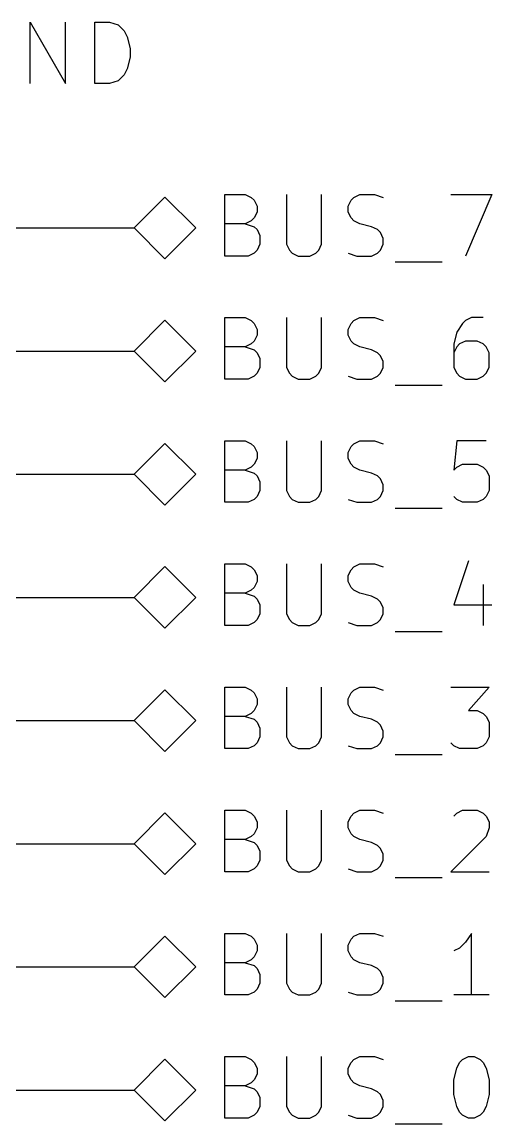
# Model space of a CAD drawing. Extents: x 0.4 to 16.1, y -11.3 to -0.4.
# Drawn here: x 10.809 to 11.19, y -4.278 to -3.383 of the extents above; entities that cross this region are included whole.
import ezdxf

# ---------------------------------------------------------------- set-up
doc = ezdxf.new("R2010")
doc.units = 0
doc.header["$MEASUREMENT"] = 0
for name, color, linetype in [('BROWN2', 54, 'CONTINUOUS'), ('CYAN2', 4, 'CONTINUOUS'), ('GREEN3', 91, 'CONTINUOUS')]:
    doc.layers.add(name, color=color, linetype=linetype)

msp = doc.modelspace()

# ---------------------------------------------------------------- linework, layer by layer
at = {"layer": 'BROWN2', "linetype": 'CONTINUOUS'}
for p, q in [((10.9, -3.55), (10.925, -3.525)), ((10.925, -3.525), (10.95, -3.55)), ((10.97351, -3.5728), (10.97351, -3.5228)), ((10.97351, -3.5228), (10.99018, -3.5228)), ((10.99018, -3.5228), (10.99494, -3.52519)), ((10.99494, -3.52519), (10.99732, -3.52757)), ((11.02351, -3.5228), (11.02351, -3.56328)), ((11.05208, -3.56328), (11.05208, -3.5228)), ((11.07589, -3.52757), (11.07828, -3.52519)), ((11.07828, -3.52519), (11.08304, -3.5228)), ((11.08304, -3.5228), (11.09494, -3.5228)), ((11.09494, -3.5228), (11.10209, -3.52519)), ((11.15685, -3.5228), (11.19018, -3.5228)), ((11.19018, -3.5228), (11.16875, -3.5728)), ((10.99732, -3.52757), (10.9997, -3.53233)), ((10.9997, -3.53233), (10.9997, -3.53709)), ((11.07352, -3.53233), (11.07589, -3.52757)), ((11.07352, -3.53709), (11.07352, -3.53233)), ((10.99732, -3.54185), (10.99494, -3.54423)), ((10.9997, -3.53709), (10.99732, -3.54185)), ((11.07589, -3.54185), (11.07352, -3.53709)), ((11.07828, -3.54423), (11.07589, -3.54185)), ((10.925, -3.575), (10.9, -3.55)), ((10.95, -3.55), (10.925, -3.575)), ((10.99018, -3.54661), (10.97351, -3.54661)), ((10.99494, -3.54423), (10.99018, -3.54661)), ((10.99018, -3.54661), (10.99732, -3.549)), ((10.99732, -3.549), (10.9997, -3.55137)), ((10.9997, -3.55137), (11.00208, -3.55614)), ((11.08304, -3.54661), (11.07828, -3.54423)), ((11.09256, -3.549), (11.08304, -3.54661)), ((11.09732, -3.55137), (11.09256, -3.549)), ((11.0997, -3.55376), (11.09732, -3.55137)), ((11.00208, -3.55614), (11.00208, -3.56328)), ((11.10209, -3.55852), (11.0997, -3.55376)), ((11.10209, -3.56328), (11.10209, -3.55852)), ((10.9997, -3.56804), (10.99732, -3.57043)), ((11.00208, -3.56328), (10.9997, -3.56804)), ((11.02351, -3.56328), (11.02589, -3.56804)), ((11.02589, -3.56804), (11.02828, -3.57043)), ((11.04732, -3.57043), (11.0497, -3.56804)), ((11.0497, -3.56804), (11.05208, -3.56328)), ((11.09732, -3.57043), (11.0997, -3.56804)), ((11.0997, -3.56804), (11.10209, -3.56328)), ((10.99256, -3.5728), (10.97351, -3.5728)), ((10.99732, -3.57043), (10.99256, -3.5728)), ((11.02828, -3.57043), (11.03304, -3.5728)), ((11.03304, -3.5728), (11.04256, -3.5728)), ((11.04256, -3.5728), (11.04732, -3.57043)), ((11.07352, -3.57043), (11.08066, -3.5728)), ((11.08066, -3.5728), (11.09256, -3.5728)), ((11.09256, -3.5728), (11.09732, -3.57043)), ((11.11161, -3.57757), (11.1497, -3.57757)), ((10.97351, -3.6728), (10.97351, -3.6228)), ((10.97351, -3.6228), (10.99018, -3.6228)), ((10.99018, -3.6228), (10.99494, -3.62519)), ((11.02351, -3.6228), (11.02351, -3.66328)), ((11.05208, -3.66328), (11.05208, -3.6228)), ((11.07828, -3.62519), (11.08304, -3.6228)), ((11.08304, -3.6228), (11.09494, -3.6228)), ((11.09494, -3.6228), (11.10209, -3.62519)), ((11.17351, -3.6228), (11.16875, -3.62519)), ((11.18304, -3.6228), (11.17351, -3.6228)), ((10.9, -3.65), (10.925, -3.625)), ((10.925, -3.625), (10.95, -3.65)), ((10.99494, -3.62519), (10.99732, -3.62757)), ((10.99732, -3.62757), (10.9997, -3.63233)), ((10.9997, -3.63233), (10.9997, -3.63709)), ((11.07352, -3.63233), (11.07589, -3.62757)), ((11.07352, -3.63709), (11.07352, -3.63233)), ((11.07589, -3.62757), (11.07828, -3.62519)), ((11.16637, -3.62757), (11.16161, -3.63471)), ((11.16875, -3.62519), (11.16637, -3.62757)), ((10.9997, -3.63709), (10.99732, -3.64185)), ((11.07589, -3.64185), (11.07352, -3.63709)), ((11.16161, -3.63471), (11.15923, -3.64423)), ((10.925, -3.675), (10.9, -3.65)), ((10.95, -3.65), (10.925, -3.675)), ((10.99018, -3.64661), (10.97351, -3.64661)), ((10.99494, -3.64423), (10.99018, -3.64661)), ((10.99018, -3.64661), (10.99732, -3.649)), ((10.99732, -3.64185), (10.99494, -3.64423)), ((10.99732, -3.649), (10.9997, -3.65137)), ((11.07828, -3.64423), (11.07589, -3.64185)), ((11.08304, -3.64661), (11.07828, -3.64423)), ((11.09256, -3.649), (11.08304, -3.64661)), ((11.09732, -3.65137), (11.09256, -3.649)), ((11.15923, -3.64423), (11.15923, -3.66328)), ((11.16161, -3.64661), (11.15923, -3.65137)), ((11.16399, -3.64423), (11.16161, -3.64661)), ((11.16875, -3.64185), (11.16399, -3.64423)), ((11.17828, -3.64185), (11.16875, -3.64185)), ((11.18304, -3.64423), (11.17828, -3.64185)), ((11.18542, -3.64661), (11.18304, -3.64423)), ((11.1878, -3.65137), (11.18542, -3.64661)), ((10.9997, -3.65137), (11.00208, -3.65614)), ((11.00208, -3.65614), (11.00208, -3.66328)), ((11.0997, -3.65376), (11.09732, -3.65137)), ((11.10209, -3.65852), (11.0997, -3.65376)), ((11.10209, -3.66328), (11.10209, -3.65852)), ((11.1878, -3.66328), (11.1878, -3.65137)), ((10.9997, -3.66804), (10.99732, -3.67043)), ((11.00208, -3.66328), (10.9997, -3.66804)), ((11.02351, -3.66328), (11.02589, -3.66804)), ((11.02589, -3.66804), (11.02828, -3.67043)), ((11.04732, -3.67043), (11.0497, -3.66804)), ((11.0497, -3.66804), (11.05208, -3.66328)), ((11.09732, -3.67043), (11.0997, -3.66804)), ((11.0997, -3.66804), (11.10209, -3.66328)), ((11.15923, -3.66328), (11.16161, -3.66804)), ((11.16161, -3.66804), (11.16399, -3.67043)), ((11.18304, -3.67043), (11.18542, -3.66804)), ((11.18542, -3.66804), (11.1878, -3.66328)), ((10.99256, -3.6728), (10.97351, -3.6728)), ((10.99732, -3.67043), (10.99256, -3.6728)), ((11.02828, -3.67043), (11.03304, -3.6728)), ((11.03304, -3.6728), (11.04256, -3.6728)), ((11.04256, -3.6728), (11.04732, -3.67043)), ((11.07352, -3.67043), (11.08066, -3.6728)), ((11.08066, -3.6728), (11.09256, -3.6728)), ((11.09256, -3.6728), (11.09732, -3.67043)), ((11.16399, -3.67043), (11.16875, -3.6728)), ((11.16875, -3.6728), (11.17828, -3.6728)), ((11.17828, -3.6728), (11.18304, -3.67043)), ((11.11161, -3.67757), (11.1497, -3.67757)), ((10.9, -3.75), (10.925, -3.725)), ((10.925, -3.725), (10.95, -3.75)), ((10.97351, -3.7728), (10.97351, -3.7228)), ((10.97351, -3.7228), (10.99018, -3.7228)), ((10.99018, -3.7228), (10.99494, -3.72519)), ((10.99494, -3.72519), (10.99732, -3.72757)), ((10.99732, -3.72757), (10.9997, -3.73233)), ((11.02351, -3.7228), (11.02351, -3.76328)), ((11.05208, -3.76328), (11.05208, -3.7228)), ((11.07352, -3.73233), (11.07589, -3.72757)), ((11.07589, -3.72757), (11.07828, -3.72519)), ((11.07828, -3.72519), (11.08304, -3.7228)), ((11.08304, -3.7228), (11.09494, -3.7228)), ((11.09494, -3.7228), (11.10209, -3.72519)), ((11.16161, -3.7228), (11.15923, -3.74661)), ((11.18542, -3.7228), (11.16161, -3.7228)), ((10.9997, -3.73709), (10.99732, -3.74185)), ((10.9997, -3.73233), (10.9997, -3.73709)), ((11.07352, -3.73709), (11.07352, -3.73233)), ((11.07589, -3.74185), (11.07352, -3.73709)), ((10.99018, -3.74661), (10.97351, -3.74661)), ((10.99494, -3.74423), (10.99018, -3.74661)), ((10.99018, -3.74661), (10.99732, -3.749)), ((10.99732, -3.74185), (10.99494, -3.74423)), ((10.99732, -3.749), (10.9997, -3.75137)), ((11.07828, -3.74423), (11.07589, -3.74185)), ((11.08304, -3.74661), (11.07828, -3.74423)), ((11.09256, -3.749), (11.08304, -3.74661)), ((11.09732, -3.75137), (11.09256, -3.749)), ((11.15923, -3.74661), (11.16161, -3.74423)), ((11.16161, -3.74423), (11.16637, -3.74185)), ((11.16637, -3.74185), (11.17828, -3.74185)), ((11.17828, -3.74185), (11.18304, -3.74423)), ((11.18304, -3.74423), (11.18542, -3.74661)), ((11.18542, -3.74661), (11.1878, -3.75137)), ((10.925, -3.775), (10.9, -3.75)), ((10.95, -3.75), (10.925, -3.775)), ((10.9997, -3.75137), (11.00208, -3.75614)), ((11.00208, -3.75614), (11.00208, -3.76328)), ((11.0997, -3.75376), (11.09732, -3.75137)), ((11.10209, -3.75852), (11.0997, -3.75376)), ((11.1878, -3.75137), (11.1878, -3.76328)), ((11.00208, -3.76328), (10.9997, -3.76804)), ((11.02351, -3.76328), (11.02589, -3.76804)), ((11.0497, -3.76804), (11.05208, -3.76328)), ((11.0997, -3.76804), (11.10209, -3.76328)), ((11.10209, -3.76328), (11.10209, -3.75852)), ((11.1878, -3.76328), (11.18542, -3.76804)), ((10.99256, -3.7728), (10.97351, -3.7728)), ((10.99732, -3.77043), (10.99256, -3.7728)), ((10.9997, -3.76804), (10.99732, -3.77043)), ((11.02589, -3.76804), (11.02828, -3.77043)), ((11.02828, -3.77043), (11.03304, -3.7728)), ((11.03304, -3.7728), (11.04256, -3.7728)), ((11.04256, -3.7728), (11.04732, -3.77043)), ((11.04732, -3.77043), (11.0497, -3.76804)), ((11.07352, -3.77043), (11.08066, -3.7728)), ((11.08066, -3.7728), (11.09256, -3.7728)), ((11.09256, -3.7728), (11.09732, -3.77043)), ((11.09732, -3.77043), (11.0997, -3.76804)), ((11.16161, -3.77043), (11.15923, -3.76804)), ((11.16637, -3.7728), (11.16161, -3.77043)), ((11.17828, -3.7728), (11.16637, -3.7728)), ((11.18304, -3.77043), (11.17828, -3.7728)), ((11.18542, -3.76804), (11.18304, -3.77043)), ((11.11161, -3.77757), (11.1497, -3.77757)), ((11.17113, -3.82043), (11.15923, -3.85614)), ((10.9, -3.85), (10.925, -3.825)), ((10.925, -3.825), (10.95, -3.85)), ((10.97351, -3.8728), (10.97351, -3.8228)), ((10.97351, -3.8228), (10.99018, -3.8228)), ((10.99018, -3.8228), (10.99494, -3.82519)), ((10.99494, -3.82519), (10.99732, -3.82757)), ((10.99732, -3.82757), (10.9997, -3.83233)), ((11.02351, -3.8228), (11.02351, -3.86328)), ((11.05208, -3.86328), (11.05208, -3.8228)), ((11.07352, -3.83233), (11.07589, -3.82757)), ((11.07589, -3.82757), (11.07828, -3.82519)), ((11.07828, -3.82519), (11.08304, -3.8228)), ((11.08304, -3.8228), (11.09494, -3.8228)), ((11.09494, -3.8228), (11.10209, -3.82519)), ((10.9997, -3.83709), (10.99732, -3.84185)), ((10.9997, -3.83233), (10.9997, -3.83709)), ((11.07352, -3.83709), (11.07352, -3.83233)), ((11.07589, -3.84185), (11.07352, -3.83709)), ((10.99018, -3.84661), (10.97351, -3.84661)), ((10.99494, -3.84423), (10.99018, -3.84661)), ((10.99018, -3.84661), (10.99732, -3.849)), ((10.99732, -3.84185), (10.99494, -3.84423)), ((11.07828, -3.84423), (11.07589, -3.84185)), ((11.08304, -3.84661), (11.07828, -3.84423)), ((11.09256, -3.849), (11.08304, -3.84661)), ((11.18304, -3.83947), (11.18304, -3.8728)), ((10.925, -3.875), (10.9, -3.85)), ((10.95, -3.85), (10.925, -3.875)), ((10.99732, -3.849), (10.9997, -3.85137)), ((10.9997, -3.85137), (11.00208, -3.85614)), ((11.00208, -3.85614), (11.00208, -3.86328)), ((11.09732, -3.85137), (11.09256, -3.849)), ((11.0997, -3.85376), (11.09732, -3.85137)), ((11.10209, -3.85852), (11.0997, -3.85376)), ((11.15923, -3.85614), (11.19018, -3.85614)), ((11.00208, -3.86328), (10.9997, -3.86804)), ((11.02351, -3.86328), (11.02589, -3.86804)), ((11.0497, -3.86804), (11.05208, -3.86328)), ((11.0997, -3.86804), (11.10209, -3.86328)), ((11.10209, -3.86328), (11.10209, -3.85852)), ((10.99256, -3.8728), (10.97351, -3.8728)), ((10.99732, -3.87043), (10.99256, -3.8728)), ((10.9997, -3.86804), (10.99732, -3.87043)), ((11.02589, -3.86804), (11.02828, -3.87043)), ((11.02828, -3.87043), (11.03304, -3.8728)), ((11.03304, -3.8728), (11.04256, -3.8728)), ((11.04256, -3.8728), (11.04732, -3.87043)), ((11.04732, -3.87043), (11.0497, -3.86804)), ((11.07352, -3.87043), (11.08066, -3.8728)), ((11.08066, -3.8728), (11.09256, -3.8728)), ((11.09256, -3.8728), (11.09732, -3.87043)), ((11.09732, -3.87043), (11.0997, -3.86804)), ((11.11161, -3.87757), (11.1497, -3.87757)), ((10.9, -3.95), (10.925, -3.925)), ((10.925, -3.925), (10.95, -3.95)), ((10.97351, -3.9728), (10.97351, -3.9228)), ((10.97351, -3.9228), (10.99018, -3.9228)), ((10.99018, -3.9228), (10.99494, -3.92519)), ((10.99494, -3.92519), (10.99732, -3.92757)), ((10.99732, -3.92757), (10.9997, -3.93233)), ((11.02351, -3.9228), (11.02351, -3.96328)), ((11.05208, -3.96328), (11.05208, -3.9228)), ((11.07352, -3.93233), (11.07589, -3.92757)), ((11.07589, -3.92757), (11.07828, -3.92519)), ((11.07828, -3.92519), (11.08304, -3.9228)), ((11.08304, -3.9228), (11.09494, -3.9228)), ((11.09494, -3.9228), (11.10209, -3.92519)), ((11.15685, -3.9228), (11.1878, -3.9228)), ((11.1878, -3.9228), (11.17113, -3.94185)), ((10.9997, -3.93233), (10.9997, -3.93709)), ((11.07352, -3.93709), (11.07352, -3.93233)), ((10.99494, -3.94423), (10.99018, -3.94661)), ((10.99732, -3.94185), (10.99494, -3.94423)), ((10.9997, -3.93709), (10.99732, -3.94185)), ((11.07589, -3.94185), (11.07352, -3.93709)), ((11.07828, -3.94423), (11.07589, -3.94185)), ((11.08304, -3.94661), (11.07828, -3.94423)), ((11.17113, -3.94185), (11.17828, -3.94185)), ((11.17828, -3.94185), (11.18304, -3.94423)), ((11.18304, -3.94423), (11.18542, -3.94661)), ((10.925, -3.975), (10.9, -3.95)), ((10.95, -3.95), (10.925, -3.975)), ((10.99018, -3.94661), (10.97351, -3.94661)), ((10.99018, -3.94661), (10.99732, -3.949)), ((10.99732, -3.949), (10.9997, -3.95137)), ((10.9997, -3.95137), (11.00208, -3.95614)), ((11.09256, -3.949), (11.08304, -3.94661)), ((11.09732, -3.95137), (11.09256, -3.949)), ((11.0997, -3.95376), (11.09732, -3.95137)), ((11.10209, -3.95852), (11.0997, -3.95376)), ((11.18542, -3.94661), (11.1878, -3.95137)), ((11.1878, -3.95137), (11.1878, -3.96328)), ((11.00208, -3.96328), (10.9997, -3.96804)), ((11.00208, -3.95614), (11.00208, -3.96328)), ((11.02351, -3.96328), (11.02589, -3.96804)), ((11.0497, -3.96804), (11.05208, -3.96328)), ((11.0997, -3.96804), (11.10209, -3.96328)), ((11.10209, -3.96328), (11.10209, -3.95852)), ((11.1878, -3.96328), (11.18542, -3.96804)), ((10.99732, -3.97043), (10.99256, -3.9728)), ((10.9997, -3.96804), (10.99732, -3.97043)), ((11.02589, -3.96804), (11.02828, -3.97043)), ((11.02828, -3.97043), (11.03304, -3.9728)), ((11.04256, -3.9728), (11.04732, -3.97043)), ((11.04732, -3.97043), (11.0497, -3.96804)), ((11.07352, -3.97043), (11.08066, -3.9728)), ((11.09256, -3.9728), (11.09732, -3.97043)), ((11.09732, -3.97043), (11.0997, -3.96804)), ((11.15923, -3.97043), (11.15685, -3.96804)), ((11.16399, -3.9728), (11.15923, -3.97043)), ((11.18304, -3.97043), (11.17828, -3.9728)), ((11.18542, -3.96804), (11.18304, -3.97043)), ((10.99256, -3.9728), (10.97351, -3.9728)), ((11.03304, -3.9728), (11.04256, -3.9728)), ((11.08066, -3.9728), (11.09256, -3.9728)), ((11.11161, -3.97757), (11.1497, -3.97757)), ((11.17828, -3.9728), (11.16399, -3.9728)), ((10.9, -4.05), (10.925, -4.025)), ((10.925, -4.025), (10.95, -4.05)), ((10.97351, -4.0728), (10.97351, -4.0228)), ((10.97351, -4.0228), (10.99018, -4.0228)), ((10.99018, -4.0228), (10.99494, -4.02519)), ((10.99494, -4.02519), (10.99732, -4.02757)), ((11.02351, -4.0228), (11.02351, -4.06328)), ((11.05208, -4.06328), (11.05208, -4.0228)), ((11.07589, -4.02757), (11.07828, -4.02519)), ((11.07828, -4.02519), (11.08304, -4.0228)), ((11.08304, -4.0228), (11.09494, -4.0228)), ((11.09494, -4.0228), (11.10209, -4.02519)), ((11.15923, -4.02757), (11.16161, -4.02519)), ((11.16161, -4.02519), (11.16637, -4.0228)), ((11.16637, -4.0228), (11.17828, -4.0228)), ((11.17828, -4.0228), (11.18304, -4.02519)), ((11.18304, -4.02519), (11.18542, -4.02757)), ((10.99732, -4.02757), (10.9997, -4.03233)), ((10.9997, -4.03233), (10.9997, -4.03709)), ((11.07352, -4.03233), (11.07589, -4.02757)), ((11.07352, -4.03709), (11.07352, -4.03233)), ((11.18542, -4.02757), (11.1878, -4.03233)), ((11.1878, -4.03233), (11.1878, -4.03709)), ((10.99494, -4.04423), (10.99018, -4.04661)), ((10.99732, -4.04185), (10.99494, -4.04423)), ((10.9997, -4.03709), (10.99732, -4.04185)), ((11.07589, -4.04185), (11.07352, -4.03709)), ((11.07828, -4.04423), (11.07589, -4.04185)), ((11.08304, -4.04661), (11.07828, -4.04423)), ((11.18542, -4.04423), (11.15685, -4.0728)), ((11.1878, -4.03709), (11.18542, -4.04423)), ((10.925, -4.075), (10.9, -4.05)), ((10.95, -4.05), (10.925, -4.075)), ((10.99018, -4.04661), (10.97351, -4.04661)), ((10.99018, -4.04661), (10.99732, -4.049)), ((10.99732, -4.049), (10.9997, -4.05137)), ((10.9997, -4.05137), (11.00208, -4.05614)), ((11.09256, -4.049), (11.08304, -4.04661)), ((11.09732, -4.05137), (11.09256, -4.049)), ((11.0997, -4.05376), (11.09732, -4.05137)), ((11.00208, -4.05614), (11.00208, -4.06328)), ((11.10209, -4.05852), (11.0997, -4.05376)), ((11.10209, -4.06328), (11.10209, -4.05852)), ((10.99732, -4.07043), (10.99256, -4.0728)), ((10.9997, -4.06804), (10.99732, -4.07043)), ((11.00208, -4.06328), (10.9997, -4.06804)), ((11.02351, -4.06328), (11.02589, -4.06804)), ((11.02589, -4.06804), (11.02828, -4.07043)), ((11.02828, -4.07043), (11.03304, -4.0728)), ((11.04256, -4.0728), (11.04732, -4.07043)), ((11.04732, -4.07043), (11.0497, -4.06804)), ((11.0497, -4.06804), (11.05208, -4.06328)), ((11.07352, -4.07043), (11.08066, -4.0728)), ((11.09256, -4.0728), (11.09732, -4.07043)), ((11.09732, -4.07043), (11.0997, -4.06804)), ((11.0997, -4.06804), (11.10209, -4.06328)), ((10.99256, -4.0728), (10.97351, -4.0728)), ((11.03304, -4.0728), (11.04256, -4.0728)), ((11.08066, -4.0728), (11.09256, -4.0728)), ((11.11161, -4.07757), (11.1497, -4.07757)), ((11.15685, -4.0728), (11.1878, -4.0728)), ((10.97351, -4.1728), (10.97351, -4.1228)), ((10.97351, -4.1228), (10.99018, -4.1228)), ((10.99018, -4.1228), (10.99494, -4.12519)), ((11.02351, -4.1228), (11.02351, -4.16328)), ((11.05208, -4.16328), (11.05208, -4.1228)), ((11.07828, -4.12519), (11.08304, -4.1228)), ((11.08304, -4.1228), (11.09494, -4.1228)), ((11.09494, -4.1228), (11.10209, -4.12519)), ((11.17351, -4.1228), (11.16875, -4.12995)), ((11.17351, -4.1728), (11.17351, -4.1228)), ((10.9, -4.15), (10.925, -4.125)), ((10.925, -4.125), (10.95, -4.15)), ((10.99494, -4.12519), (10.99732, -4.12757)), ((10.99732, -4.12757), (10.9997, -4.13233)), ((10.9997, -4.13233), (10.9997, -4.13709)), ((11.07352, -4.13233), (11.07589, -4.12757)), ((11.07352, -4.13709), (11.07352, -4.13233)), ((11.07589, -4.12757), (11.07828, -4.12519)), ((11.16875, -4.12995), (11.16399, -4.13471)), ((10.99732, -4.14185), (10.99494, -4.14423)), ((10.9997, -4.13709), (10.99732, -4.14185)), ((11.07589, -4.14185), (11.07352, -4.13709)), ((11.07828, -4.14423), (11.07589, -4.14185)), ((11.16399, -4.13471), (11.15923, -4.13709)), ((10.925, -4.175), (10.9, -4.15)), ((10.95, -4.15), (10.925, -4.175)), ((10.99018, -4.14661), (10.97351, -4.14661)), ((10.99494, -4.14423), (10.99018, -4.14661)), ((10.99018, -4.14661), (10.99732, -4.149)), ((10.99732, -4.149), (10.9997, -4.15137)), ((10.9997, -4.15137), (11.00208, -4.15614)), ((11.08304, -4.14661), (11.07828, -4.14423)), ((11.09256, -4.149), (11.08304, -4.14661)), ((11.09732, -4.15137), (11.09256, -4.149)), ((11.0997, -4.15376), (11.09732, -4.15137)), ((11.00208, -4.15614), (11.00208, -4.16328)), ((11.10209, -4.15852), (11.0997, -4.15376)), ((11.10209, -4.16328), (11.10209, -4.15852)), ((10.9997, -4.16804), (10.99732, -4.17043)), ((11.00208, -4.16328), (10.9997, -4.16804)), ((11.02351, -4.16328), (11.02589, -4.16804)), ((11.02589, -4.16804), (11.02828, -4.17043)), ((11.04732, -4.17043), (11.0497, -4.16804)), ((11.0497, -4.16804), (11.05208, -4.16328)), ((11.09732, -4.17043), (11.0997, -4.16804)), ((11.0997, -4.16804), (11.10209, -4.16328)), ((10.99256, -4.1728), (10.97351, -4.1728)), ((10.99732, -4.17043), (10.99256, -4.1728)), ((11.02828, -4.17043), (11.03304, -4.1728)), ((11.03304, -4.1728), (11.04256, -4.1728)), ((11.04256, -4.1728), (11.04732, -4.17043)), ((11.07352, -4.17043), (11.08066, -4.1728)), ((11.08066, -4.1728), (11.09256, -4.1728)), ((11.09256, -4.1728), (11.09732, -4.17043)), ((11.11161, -4.17757), (11.1497, -4.17757)), ((11.1878, -4.1728), (11.15923, -4.1728)), ((10.97351, -4.2728), (10.97351, -4.2228)), ((10.97351, -4.2228), (10.99018, -4.2228)), ((10.99018, -4.2228), (10.99494, -4.22519)), ((11.02351, -4.2228), (11.02351, -4.26328)), ((11.05208, -4.26328), (11.05208, -4.2228)), ((11.07828, -4.22519), (11.08304, -4.2228)), ((11.08304, -4.2228), (11.09494, -4.2228)), ((11.09494, -4.2228), (11.10209, -4.22519)), ((11.16637, -4.22519), (11.17113, -4.2228)), ((11.17113, -4.2228), (11.17589, -4.2228)), ((11.17589, -4.2228), (11.18065, -4.22519)), ((10.9, -4.25), (10.925, -4.225)), ((10.925, -4.225), (10.95, -4.25)), ((10.99494, -4.22519), (10.99732, -4.22757)), ((10.99732, -4.22757), (10.9997, -4.23233)), ((11.07352, -4.23233), (11.07589, -4.22757)), ((11.07589, -4.22757), (11.07828, -4.22519)), ((11.16161, -4.23233), (11.16399, -4.22757)), ((11.16399, -4.22757), (11.16637, -4.22519)), ((11.18065, -4.22519), (11.18304, -4.22757)), ((11.18304, -4.22757), (11.18542, -4.23233)), ((10.9997, -4.23709), (10.99732, -4.24185)), ((10.9997, -4.23233), (10.9997, -4.23709)), ((11.07352, -4.23709), (11.07352, -4.23233)), ((11.07589, -4.24185), (11.07352, -4.23709)), ((11.15923, -4.24185), (11.16161, -4.23233)), ((11.18542, -4.23233), (11.1878, -4.24185)), ((10.925, -4.275), (10.9, -4.25)), ((10.95, -4.25), (10.925, -4.275)), ((10.99018, -4.24661), (10.97351, -4.24661)), ((10.99494, -4.24423), (10.99018, -4.24661)), ((10.99018, -4.24661), (10.99732, -4.249)), ((10.99732, -4.24185), (10.99494, -4.24423)), ((10.99732, -4.249), (10.9997, -4.25137)), ((11.07828, -4.24423), (11.07589, -4.24185)), ((11.08304, -4.24661), (11.07828, -4.24423)), ((11.09256, -4.249), (11.08304, -4.24661)), ((11.09732, -4.25137), (11.09256, -4.249)), ((11.15923, -4.25376), (11.15923, -4.24185)), ((11.1878, -4.24185), (11.1878, -4.25376)), ((10.9997, -4.25137), (11.00208, -4.25614)), ((11.00208, -4.25614), (11.00208, -4.26328)), ((11.0997, -4.25376), (11.09732, -4.25137)), ((11.10209, -4.25852), (11.0997, -4.25376)), ((11.10209, -4.26328), (11.10209, -4.25852)), ((11.16161, -4.26328), (11.15923, -4.25376)), ((11.1878, -4.25376), (11.18542, -4.26328)), ((11.00208, -4.26328), (10.9997, -4.26804)), ((11.02351, -4.26328), (11.02589, -4.26804)), ((11.0497, -4.26804), (11.05208, -4.26328)), ((11.0997, -4.26804), (11.10209, -4.26328)), ((11.16399, -4.26804), (11.16161, -4.26328)), ((11.18542, -4.26328), (11.18304, -4.26804)), ((10.99256, -4.2728), (10.97351, -4.2728)), ((10.99732, -4.27043), (10.99256, -4.2728)), ((10.9997, -4.26804), (10.99732, -4.27043)), ((11.02589, -4.26804), (11.02828, -4.27043)), ((11.02828, -4.27043), (11.03304, -4.2728)), ((11.03304, -4.2728), (11.04256, -4.2728)), ((11.04256, -4.2728), (11.04732, -4.27043)), ((11.04732, -4.27043), (11.0497, -4.26804)), ((11.07352, -4.27043), (11.08066, -4.2728)), ((11.08066, -4.2728), (11.09256, -4.2728)), ((11.09256, -4.2728), (11.09732, -4.27043)), ((11.09732, -4.27043), (11.0997, -4.26804)), ((11.16637, -4.27043), (11.16399, -4.26804)), ((11.17113, -4.2728), (11.16637, -4.27043)), ((11.17589, -4.2728), (11.17113, -4.2728)), ((11.18065, -4.27043), (11.17589, -4.2728)), ((11.18304, -4.26804), (11.18065, -4.27043)), ((11.11161, -4.27757), (11.1497, -4.27757))]:
    msp.add_line(p, q, dxfattribs=at)
at = {"layer": 'CYAN2', "linetype": 'CONTINUOUS'}
for p, q in [((10.81571, -3.4328), (10.81571, -3.3828)), ((10.81571, -3.3828), (10.84428, -3.4328)), ((10.84428, -3.4328), (10.84428, -3.3828)), ((10.86809, -3.4328), (10.86809, -3.3828)), ((10.86809, -3.3828), (10.88, -3.3828)), ((10.88, -3.3828), (10.88714, -3.38519)), ((10.88714, -3.38519), (10.89191, -3.38995)), ((10.89191, -3.38995), (10.89429, -3.39471)), ((10.89429, -3.39471), (10.89667, -3.40423)), ((10.89667, -3.40423), (10.89667, -3.41137)), ((10.89667, -3.41137), (10.89429, -3.4209)), ((10.89191, -3.42566), (10.88714, -3.43043)), ((10.89429, -3.4209), (10.89191, -3.42566)), ((10.88, -3.4328), (10.86809, -3.4328)), ((10.88714, -3.43043), (10.88, -3.4328))]:
    msp.add_line(p, q, dxfattribs=at)
at = {"layer": 'GREEN3', "linetype": 'CONTINUOUS'}
for p, q in [((7.3, -3.55), (10.9, -3.55)), ((7.5, -3.65), (10.9, -3.65)), ((7.6, -3.75), (10.9, -3.75)), ((7.8, -3.85), (10.9, -3.85)), ((9.7, -3.95), (10.9, -3.95)), ((9.9, -4.05), (10.9, -4.05)), ((10, -4.15), (10.9, -4.15)), ((10.2, -4.25), (10.9, -4.25))]:
    msp.add_line(p, q, dxfattribs=at)

doc.saveas('drawing.dxf')
